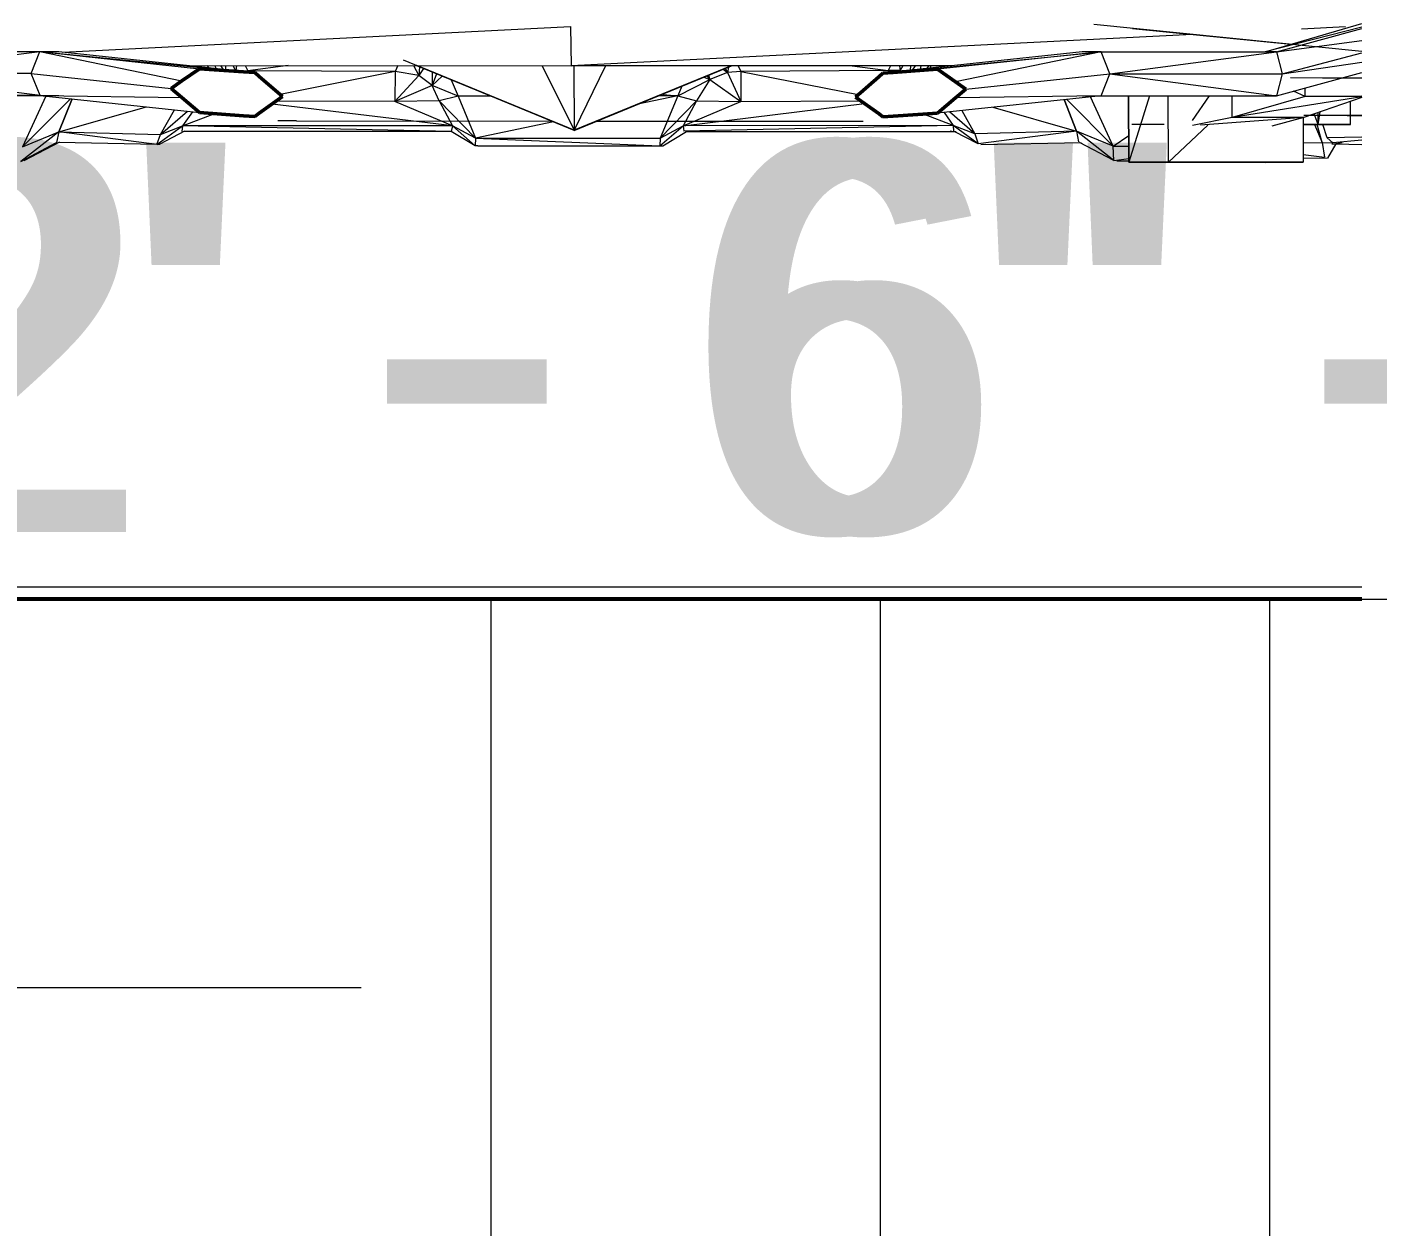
# Model space of a CAD drawing. Header units: inches. Extents: x -4169 to 1631, y -238 to 585.
# Drawn here: x 1456.3 to 1487.5, y -44.49 to -16.78 of the extents above; entities that cross this region are included whole.
import ezdxf

# ---------------------------------------------------------------- set-up
doc = ezdxf.new("R2010")
doc.units = ezdxf.units.IN
doc.header["$MEASUREMENT"] = 0
doc.linetypes.add('Grid Line 1_2_', pattern=[0.875, 0.5, -0.125, 0.125, -0.125])
for name, color, linetype, lineweight in [('0-5', 10, 'Continuous', 5), ('0-7', 7, 'Continuous', 9), ('A-FLOR-LEVL', 51, 'Continuous', 9), ('A-FLOR-LEVL-1', 51, 'Grid Line 1_2_', 9), ('A-GENM', 5, 'Continuous', 9), ('A-GENM-2', 250, 'Continuous', 50), ('C-PRKG-1', 7, 'Continuous', 9), ('C-TOPO', 7, 'Continuous', 9), ('C-TOPO-1', 250, 'Continuous', 50)]:
    doc.layers.add(name, color=color, linetype=linetype, lineweight=lineweight)
doc.styles.add('Century Gothic', font='ufonts.com_century-gothic.ttf', dxfattribs={"height": 9})

# ---------------------------------------------------------------- blocks, each defined once
blk = doc.blocks.new('CTR - 2nd Phase_rvt-2-BUILDING ELEVATION - SOUTH')
at = {"layer": 'A-FLOR-LEVL-1'}
blk.add_line((9609.49, -30), (12558.481, -30), dxfattribs=at)
at = {"layer": 'A-FLOR-LEVL', "insert": (12423.125, -19.449), "char_height": 9, "width": 150.288, "attachment_point": 1, "style": 'Century Gothic'}
blk.add_mtext('-2\' - 6" - STREET LEVEL', dxfattribs=at)
blk = doc.blocks.new('Parking_Stall_Multiple2 - street parking-1355854-BUILDING ELEVATION - SOUTH')
at = {"layer": 'C-PRKG-1'}
for p, q in [((12383.536, -29.719), (12461.78, -29.719)), ((12461.78, -29.969), (12383.536, -29.969))]:
    blk.add_line(p, q, dxfattribs=at)
blk = doc.blocks.new('Land_Rover_Evoque_-_SUV_Car_Vehicle_Automobile_13067 - Land Rover EVOQUE_dwg-1230547-BUILDING ELEVATION - SOUTH')
at = {"layer": 'A-GENM'}
for p, q in [((12435.087, -17.669), (12435.128, -17.718)), ((12435.28, -17.669), (12435.29, -17.736)), ((12435.401, -17.67), (12435.459, -17.754)), ((12435.518, -17.67), (12435.523, -17.761)), ((12435.687, -17.67), (12435.754, -17.786)), ((12435.773, -17.67), (12435.761, -17.786)), ((12435.976, -17.67), (12436.036, -17.795)), ((12436.965, -17.67), (12436.036, -17.795)), ((12439.504, -17.671), (12439.438, -17.809)), ((12439.866, -17.671), (12439.984, -17.898)), ((12439.999, -17.697), (12439.984, -17.898)), ((12440.094, -17.736), (12439.984, -17.898)), ((12447.017, -17.755), (12447.123, -17.833)), ((12447.068, -17.734), (12447.123, -17.833)), ((12447.141, -17.704), (12447.123, -17.833)), ((12447.37, -17.673), (12447.431, -17.803)), ((12449.999, -17.673), (12450.832, -17.784)), ((12450.886, -17.674), (12450.832, -17.784)), ((12451.097, -17.674), (12451.108, -17.786)), ((12451.173, -17.674), (12451.108, -17.786)), ((12451.35, -17.674), (12451.344, -17.777)), ((12451.458, -17.674), (12451.39, -17.773)), ((12451.587, -17.674), (12451.574, -17.753)), ((12451.77, -17.674), (12451.716, -17.738)), ((12451.819, -17.674), (12451.802, -17.728)), ((12436.036, -17.795), (12435.847, -17.796)), ((12439.438, -17.809), (12436.036, -17.795)), ((12439.438, -17.809), (12436.783, -18.34)), ((12439.438, -17.809), (12439.434, -18.503)), ((12439.984, -17.898), (12439.434, -18.503)), ((12439.984, -17.898), (12439.438, -17.809)), ((12440.293, -18.133), (12439.984, -17.898)), ((12440.295, -17.819), (12440.293, -18.133)), ((12440.395, -17.86), (12440.293, -18.133)), ((12440.524, -17.913), (12440.293, -18.133)), ((12440.736, -18.001), (12440.897, -18.374)), ((12445.97, -18.372), (12446.71, -17.993)), ((12446.71, -17.993), (12446.407, -18.484)), ((12446.574, -17.937), (12446.71, -17.993)), ((12446.641, -17.909), (12446.71, -17.993)), ((12446.685, -17.891), (12446.71, -17.993)), ((12447.123, -17.833), (12446.71, -17.993)), ((12446.71, -17.993), (12447.432, -18.497)), ((12447.431, -17.803), (12447.123, -17.833)), ((12447.123, -17.833), (12447.432, -18.497)), ((12450.832, -17.784), (12447.431, -17.803)), ((12447.431, -17.803), (12447.432, -18.497)), ((12447.431, -17.803), (12450.141, -18.342)), ((12451.108, -17.786), (12450.832, -17.784)), ((12450.832, -17.784), (12450.833, -17.832)), ((12451.154, -17.798), (12451.108, -17.786)), ((12431.37, -18.374), (12430.828, -19.551)), ((12440.293, -18.133), (12439.434, -18.503)), ((12440.897, -18.374), (12440.293, -18.133)), ((12440.459, -18.488), (12440.293, -18.133)), ((12440.897, -18.374), (12440.459, -18.488)), ((12441.644, -18.374), (12440.897, -18.374)), ((12440.897, -18.374), (12441.296, -19.347)), ((12445.97, -18.372), (12445.052, -18.563)), ((12445.97, -18.372), (12445.517, -18.372)), ((12445.97, -18.372), (12445.566, -19.344)), ((12445.635, -18.335), (12445.97, -18.372)), ((12446.069, -18.145), (12445.97, -18.372)), ((12445.97, -18.372), (12446.407, -18.484)), ((12456.03, -19.534), (12455.511, -18.392)), ((12431.934, -18.435), (12430.828, -19.551)), ((12431.973, -18.439), (12431.67, -19.2)), ((12431.67, -19.2), (12431.973, -18.439)), ((12431.67, -19.2), (12433.69, -18.623)), ((12434.021, -19.261), (12434.34, -18.693)), ((12440.769, -19.064), (12436.596, -18.56)), ((12439.434, -18.503), (12436.689, -18.493)), ((12440.459, -18.488), (12439.434, -18.503)), ((12440.769, -19.064), (12439.434, -18.503)), ((12441.296, -19.347), (12440.459, -18.488)), ((12440.459, -18.488), (12440.769, -19.064)), ((12445.566, -19.344), (12446.407, -18.484)), ((12446.407, -18.484), (12446.093, -19.061)), ((12446.093, -19.061), (12447.432, -18.497)), ((12446.093, -19.061), (12450.286, -18.548)), ((12446.407, -18.484), (12447.432, -18.497)), ((12447.432, -18.497), (12450.196, -18.484)), ((12452.54, -18.709), (12452.84, -19.248)), ((12453.254, -18.633), (12455.19, -19.184)), ((12455.19, -19.184), (12454.905, -18.457)), ((12454.905, -18.457), (12455.19, -19.184)), ((12456.03, -19.534), (12454.962, -18.451)), ((12434.021, -19.261), (12434.643, -18.725)), ((12434.755, -18.737), (12434.528, -19.064)), ((12434.528, -19.064), (12435.272, -18.78)), ((12437.161, -18.95), (12436.729, -18.949)), ((12437.161, -18.95), (12443.047, -18.951)), ((12443.096, -18.971), (12441.296, -19.347)), ((12444.108, -18.951), (12449.828, -18.953)), ((12449.828, -18.953), (12450.258, -18.952)), ((12452.333, -19.052), (12451.652, -18.792)), ((12452.127, -18.753), (12452.333, -19.052)), ((12452.84, -19.248), (12452.252, -18.74)), ((12431.67, -19.2), (12430.791, -19.884)), ((12430.828, -19.551), (12431.67, -19.2)), ((12431.67, -19.2), (12431.614, -19.449)), ((12431.67, -19.2), (12431.614, -19.449)), ((12433.935, -19.493), (12431.67, -19.2)), ((12431.67, -19.2), (12434.021, -19.261)), ((12433.935, -19.493), (12434.528, -19.064)), ((12433.935, -19.493), (12434.021, -19.261)), ((12434.573, -19.189), (12434.003, -19.487)), ((12434.021, -19.261), (12434.528, -19.064)), ((12434.528, -19.064), (12434.507, -19.195)), ((12440.769, -19.064), (12434.528, -19.064)), ((12440.738, -19.193), (12434.528, -19.064)), ((12440.738, -19.193), (12434.561, -19.195)), ((12440.769, -19.064), (12440.738, -19.193)), ((12441.286, -19.527), (12440.738, -19.193)), ((12441.296, -19.347), (12440.769, -19.064)), ((12441.286, -19.527), (12440.769, -19.064)), ((12445.56, -19.524), (12446.093, -19.061)), ((12445.566, -19.344), (12446.093, -19.061)), ((12445.625, -19.527), (12446.174, -19.194)), ((12452.333, -19.052), (12446.093, -19.061)), ((12446.093, -19.061), (12446.109, -19.189)), ((12452.333, -19.052), (12446.109, -19.189)), ((12446.174, -19.194), (12452.403, -19.194)), ((12452.27, -19.182), (12452.355, -19.19)), ((12452.84, -19.248), (12452.333, -19.052)), ((12452.91, -19.48), (12452.333, -19.052)), ((12452.333, -19.052), (12452.34, -19.183)), ((12452.91, -19.48), (12452.361, -19.194)), ((12455.19, -19.184), (12452.84, -19.248)), ((12452.84, -19.248), (12452.91, -19.48)), ((12455.19, -19.184), (12452.91, -19.48)), ((12455.19, -19.184), (12455.23, -19.433)), ((12456.051, -19.867), (12455.19, -19.184)), ((12456.03, -19.534), (12455.19, -19.184)), ((12455.19, -19.184), (12455.23, -19.433)), ((12456.03, -19.534), (12456.392, -19.286)), ((12460.69, -19.035), (12460.865, -19.445)), ((12460.865, -19.445), (12460.751, -19.035)), ((12460.981, -19.337), (12460.882, -19.035)), ((12461.78, -19.325), (12460.981, -19.337)), ((12461.108, -19.456), (12460.981, -19.337)), ((12430.791, -19.884), (12431.613, -19.449)), ((12431.683, -19.441), (12430.861, -19.875)), ((12433.935, -19.493), (12431.666, -19.45)), ((12433.938, -19.485), (12434.003, -19.487)), ((12434.003, -19.487), (12433.943, -19.471)), ((12441.296, -19.347), (12441.286, -19.527)), ((12441.351, -19.526), (12441.286, -19.527)), ((12441.296, -19.347), (12445.566, -19.344)), ((12441.296, -19.347), (12445.56, -19.524)), ((12441.351, -19.526), (12445.625, -19.527)), ((12445.566, -19.344), (12445.56, -19.524)), ((12445.56, -19.519), (12445.625, -19.527)), ((12452.975, -19.492), (12455.296, -19.447)), ((12456.051, -19.867), (12455.258, -19.448)), ((12456.03, -19.534), (12456.392, -19.529)), ((12456.051, -19.867), (12456.03, -19.534)), ((12460.435, -19.454), (12460.865, -19.445)), ((12460.865, -19.445), (12461.108, -19.456)), ((12460.865, -19.445), (12460.914, -19.787)), ((12461.176, -19.476), (12460.984, -19.807)), ((12461.176, -19.476), (12461.086, -19.489)), ((12461.094, -19.475), (12461.176, -19.476)), ((12461.098, -19.468), (12461.176, -19.476)), ((12461.78, -19.397), (12461.108, -19.456)), ((12461.325, -19.459), (12461.176, -19.476)), ((12461.176, -19.476), (12461.78, -19.494)), ((12456.051, -19.867), (12456.393, -19.815)), ((12456.393, -19.878), (12456.119, -19.882)), ((12460.424, -19.729), (12460.914, -19.787)), ((12460.984, -19.807), (12460.424, -19.817))]:
    blk.add_line(p, q, dxfattribs=at)
blk = doc.blocks.new('Land_Rover_Evoque_-_SUV_Car_Vehicle_Automobile_13067 - Land_Rover_Evoque_-_SUV_Car_Vehicle_Automobile_13067-1230553-BUILDING ELEVATION - SOUTH')
blk.add_blockref('Land_Rover_Evoque_-_SUV_Car_Vehicle_Automobile_13067 - Land Rover EVOQUE_dwg-1230547-BUILDING ELEVATION - SOUTH', (0, 0))
blk = doc.blocks.new('Land_Rover_Evoque_-_SUV_Car_Vehicle_Automobile_13067 - Land Rover EVOQUE_dwg-V19-BUILDING ELEVATION - SOUTH')
at = {"layer": 'A-GENM'}
for p, q in [((12431.764, -17.358), (12443.496, -16.769)), ((12443.496, -16.769), (12443.511, -17.672)), ((12461.78, -17.343), (12455.585, -16.723)), ((12456.484, -16.812), (12460.143, -17.178)), ((12459.545, -17.354), (12461.78, -16.695)), ((12461.78, -16.782), (12459.546, -17.354)), ((12459.805, -17.354), (12461.78, -16.815)), ((12461.405, -16.774), (12460.389, -16.825)), ((12457.866, -16.951), (12443.511, -17.672)), ((12459.805, -17.354), (12461.78, -17.089)), ((12427.046, -17.852), (12431.231, -17.347)), ((12427.179, -17.345), (12431.231, -17.347)), ((12431.029, -17.853), (12431.231, -17.347)), ((12431.231, -17.347), (12431.667, -17.347)), ((12431.231, -17.347), (12435.933, -17.814)), ((12431.231, -17.347), (12434.919, -17.742)), ((12431.231, -17.347), (12434.51, -18.026)), ((12431.667, -17.347), (12436.198, -17.833)), ((12455.319, -17.353), (12450.709, -17.845)), ((12450.95, -17.828), (12455.754, -17.353)), ((12455.754, -17.353), (12451.974, -17.756)), ((12455.754, -17.353), (12452.39, -18.048)), ((12455.754, -17.353), (12455.319, -17.353)), ((12455.754, -17.353), (12459.805, -17.354)), ((12455.958, -17.86), (12455.754, -17.353)), ((12455.958, -17.86), (12459.805, -17.354)), ((12459.805, -17.354), (12459.545, -17.354)), ((12459.805, -17.354), (12459.942, -17.86)), ((12459.942, -17.86), (12461.78, -17.376)), ((12434.919, -17.742), (12434.51, -18.026)), ((12434.67, -17.669), (12443.511, -17.672)), ((12435.933, -17.814), (12434.919, -17.742)), ((12439.634, -17.547), (12439.631, -17.543)), ((12443.578, -19.169), (12439.634, -17.547)), ((12439.934, -17.671), (12443.575, -19.166)), ((12443.575, -19.166), (12439.941, -17.671)), ((12442.838, -17.672), (12443.575, -19.166)), ((12452.313, -17.674), (12443.511, -17.672)), ((12443.569, -17.672), (12443.575, -19.166)), ((12444.301, -17.672), (12443.575, -19.166)), ((12447.203, -17.673), (12443.575, -19.166)), ((12443.578, -19.169), (12447.216, -17.673)), ((12443.578, -19.169), (12447.204, -17.673)), ((12450.95, -17.828), (12451.974, -17.756)), ((12451.974, -17.756), (12452.39, -18.048)), ((12459.942, -17.86), (12461.78, -17.588)), ((12431.234, -18.36), (12427.046, -17.852)), ((12431.029, -17.853), (12427.046, -17.852)), ((12431.234, -18.36), (12431.029, -17.853)), ((12431.029, -17.853), (12434.261, -18.2)), ((12434.261, -18.2), (12434.51, -18.026)), ((12436.198, -17.833), (12435.933, -17.814)), ((12436.198, -17.833), (12436.294, -17.923)), ((12436.838, -18.388), (12436.294, -17.923)), ((12450.076, -18.399), (12450.622, -17.928)), ((12450.622, -17.928), (12450.709, -17.845)), ((12450.95, -17.828), (12450.709, -17.845)), ((12452.626, -18.215), (12452.39, -18.048)), ((12452.626, -18.215), (12455.958, -17.86)), ((12455.757, -18.366), (12455.958, -17.86)), ((12455.958, -17.86), (12459.942, -17.86)), ((12455.958, -17.86), (12459.808, -18.367)), ((12459.808, -18.367), (12461.78, -17.83)), ((12459.942, -17.86), (12459.808, -18.367)), ((12460.869, -17.958), (12460.133, -17.956)), ((12461.78, -17.958), (12460.869, -17.958)), ((12431.234, -18.36), (12427.182, -18.358)), ((12427.443, -18.359), (12431.669, -18.36)), ((12431.234, -18.36), (12434.919, -18.755)), ((12431.234, -18.36), (12431.669, -18.36)), ((12431.234, -18.36), (12434.51, -18.411)), ((12434.261, -18.2), (12434.51, -18.411)), ((12436.297, -18.771), (12436.838, -18.388)), ((12450.623, -18.789), (12450.076, -18.399)), ((12455.757, -18.366), (12451.977, -18.769)), ((12452.391, -18.416), (12452.626, -18.215)), ((12455.757, -18.366), (12452.391, -18.416)), ((12455.322, -18.367), (12455.757, -18.366)), ((12455.322, -18.367), (12459.547, -18.368)), ((12455.757, -18.366), (12459.808, -18.367)), ((12456.393, -19.906), (12456.39, -18.367)), ((12456.39, -18.367), (12456.393, -19.906)), ((12456.874, -18.367), (12456.393, -19.906)), ((12457.31, -19.904), (12457.307, -18.367)), ((12457.864, -18.94), (12458.262, -18.367)), ((12458.785, -18.867), (12458.784, -18.367)), ((12460.474, -18.382), (12458.785, -18.867)), ((12461.78, -18.396), (12458.785, -18.867)), ((12459.808, -18.367), (12459.547, -18.368)), ((12460.474, -18.382), (12460.202, -18.26)), ((12460.474, -18.382), (12460.474, -18.186)), ((12461.78, -18.378), (12460.474, -18.382)), ((12461.78, -18.383), (12460.474, -18.382)), ((12434.51, -18.411), (12434.919, -18.755)), ((12452.391, -18.416), (12451.977, -18.769)), ((12461.78, -18.41), (12460.439, -18.868)), ((12461.516, -19.034), (12461.515, -18.501)), ((12434.919, -18.755), (12435.935, -18.828)), ((12435.935, -18.828), (12436.2, -18.847)), ((12436.2, -18.847), (12436.297, -18.771)), ((12450.623, -18.789), (12450.711, -18.858)), ((12450.711, -18.858), (12450.951, -18.842)), ((12450.951, -18.842), (12451.977, -18.769)), ((12458.785, -18.867), (12457.864, -19.053)), ((12460.435, -18.869), (12458.05, -19.05)), ((12460.439, -18.868), (12458.785, -18.867)), ((12460.439, -18.868), (12459.698, -19.072)), ((12460.422, -18.873), (12460.424, -19.905)), ((12460.422, -18.873), (12460.424, -19.905)), ((12461.78, -18.823), (12460.443, -18.823)), ((12460.77, -19.032), (12460.678, -18.787)), ((12460.77, -19.032), (12460.816, -18.74)), ((12460.77, -19.032), (12460.77, -18.755)), ((12461.439, -18.822), (12461.78, -18.822)), ((12443.578, -19.169), (12443.575, -19.166)), ((12457.214, -19.034), (12456.468, -19.032)), ((12458.224, -19.048), (12457.31, -19.904)), ((12460.77, -19.032), (12460.435, -19.032)), ((12460.435, -19.034), (12460.77, -19.034)), ((12460.77, -19.034), (12460.435, -19.034)), ((12460.435, -19.035), (12460.772, -19.035)), ((12460.435, -19.035), (12460.772, -19.035)), ((12461.516, -19.034), (12460.77, -19.032)), ((12460.772, -19.035), (12461.516, -19.034)), ((12457.31, -19.904), (12456.393, -19.906)), ((12460.424, -19.905), (12456.399, -19.906)), ((12456.399, -19.906), (12459.546, -19.908)), ((12459.546, -19.908), (12456.399, -19.906)), ((12457.31, -19.904), (12460.424, -19.905)), ((12460.424, -19.905), (12459.546, -19.908)), ((12459.546, -19.908), (12460.424, -19.905))]:
    blk.add_line(p, q, dxfattribs=at)
at = {"layer": 'A-GENM-2'}
for p, q in [((12434.51, -18.026), (12434.919, -17.742)), ((12434.919, -17.742), (12435.933, -17.814)), ((12450.95, -17.828), (12451.974, -17.756)), ((12451.974, -17.756), (12452.39, -18.048)), ((12434.261, -18.2), (12434.51, -18.026)), ((12435.933, -17.814), (12436.198, -17.833)), ((12436.198, -17.833), (12436.294, -17.923)), ((12436.294, -17.923), (12436.838, -18.388)), ((12450.076, -18.399), (12450.622, -17.928)), ((12450.622, -17.928), (12450.709, -17.845)), ((12450.709, -17.845), (12450.95, -17.828)), ((12452.39, -18.048), (12452.626, -18.215)), ((12434.51, -18.411), (12434.261, -18.2)), ((12436.838, -18.388), (12436.297, -18.771)), ((12450.623, -18.789), (12450.076, -18.399)), ((12452.626, -18.215), (12452.391, -18.416)), ((12434.919, -18.755), (12434.51, -18.411)), ((12452.391, -18.416), (12451.977, -18.769)), ((12435.935, -18.828), (12434.919, -18.755)), ((12436.2, -18.847), (12435.935, -18.828)), ((12436.297, -18.771), (12436.2, -18.847)), ((12450.711, -18.858), (12450.623, -18.789)), ((12450.951, -18.842), (12450.711, -18.858)), ((12451.977, -18.769), (12450.951, -18.842))]:
    blk.add_line(p, q, dxfattribs=at)
blk = doc.blocks.new('Land_Rover_Evoque_-_SUV_Car_Vehicle_Automobile_13067 - Land_Rover_Evoque_-_SUV_Car_Vehicle_Automobile_13067-V20-BUILDING ELEVATION - SOUTH')
blk.add_blockref('Land_Rover_Evoque_-_SUV_Car_Vehicle_Automobile_13067 - Land Rover EVOQUE_dwg-V19-BUILDING ELEVATION - SOUTH', (0, 0))
blk = doc.blocks.new('CTR  - Topography_rvt-2-BUILDING ELEVATION - SOUTH')
at = {"layer": 'C-TOPO'}
h = blk.add_hatch(dxfattribs=at)
h.set_pattern_fill('FP_55', color=256, style=0, pattern_type=2)
h.set_pattern_definition([(0, (0, 0), (24, 24), [24, -24]), (0, (0, 9), (24, 24), [24, -24]), (0, (0, 18), (24, 24), [24, -24]), (90, (3, 21), (-24, 24), [24, -24]), (90, (12, 21), (-24, 24), [24, -24]), (90, (21, 21), (-24, 24), [24, -24])])
h.paths.add_polyline_path([(12377.069, -145.874), (12461.78, -145.874), (12461.78, -30), (12377.069, -30), (12377.069, -61.768)], flags=0)
blk.add_line((12377.068, -30), (12461.78, -30), dxfattribs=at)
at = {"layer": 'C-TOPO-1'}
blk.add_line((12461.78, -30), (12377.069, -30), dxfattribs=at)
at = {"layer": '0-7'}
for name in ['Land_Rover_Evoque_-_SUV_Car_Vehicle_Automobile_13067 - Land_Rover_Evoque_-_SUV_Car_Vehicle_Automobile_13067-V20-BUILDING ELEVATION - SOUTH', 'Land_Rover_Evoque_-_SUV_Car_Vehicle_Automobile_13067 - Land_Rover_Evoque_-_SUV_Car_Vehicle_Automobile_13067-1230553-BUILDING ELEVATION - SOUTH', 'Parking_Stall_Multiple2 - street parking-1355854-BUILDING ELEVATION - SOUTH']:
    blk.add_blockref(name, (0, 0), dxfattribs=at)
blk = doc.blocks.new('CTR - 1st Phase - Common Walls_rvt-2-BUILDING ELEVATION - SOUTH')
at = {"layer": 'A-FLOR-LEVL-1'}
blk.add_line((9609.49, -30), (12558.481, -30), dxfattribs=at)
at = {"layer": 'A-FLOR-LEVL', "insert": (12423.125, -19.449), "char_height": 9, "width": 150.288, "attachment_point": 1, "style": 'Century Gothic'}
blk.add_mtext('-2\' - 6" - STREET LEVEL', dxfattribs=at)

msp = doc.modelspace()

# ---------------------------------------------------------------- linework, layer by layer
at = {"layer": 'A-FLOR-LEVL-1'}
msp.add_line((-1364.3938, -30), (1583.0971, -30), dxfattribs=at)

# ---------------------------------------------------------------- block references
at = {"layer": '0-5'}
for name in ['CTR - 2nd Phase_rvt-2-BUILDING ELEVATION - SOUTH', 'CTR - 1st Phase - Common Walls_rvt-2-BUILDING ELEVATION - SOUTH', 'CTR  - Topography_rvt-2-BUILDING ELEVATION - SOUTH']:
    msp.add_blockref(name, (-10974.6342, 0), dxfattribs=at)

# ---------------------------------------------------------------- texts
at = {"layer": 'A-FLOR-LEVL', "insert": (1447.7406, -19.4492), "char_height": 9, "width": 150.288, "attachment_point": 1, "style": 'Century Gothic'}
msp.add_mtext('-2\' - 6" - STREET LEVEL', dxfattribs=at)

doc.saveas('drawing.dxf')
